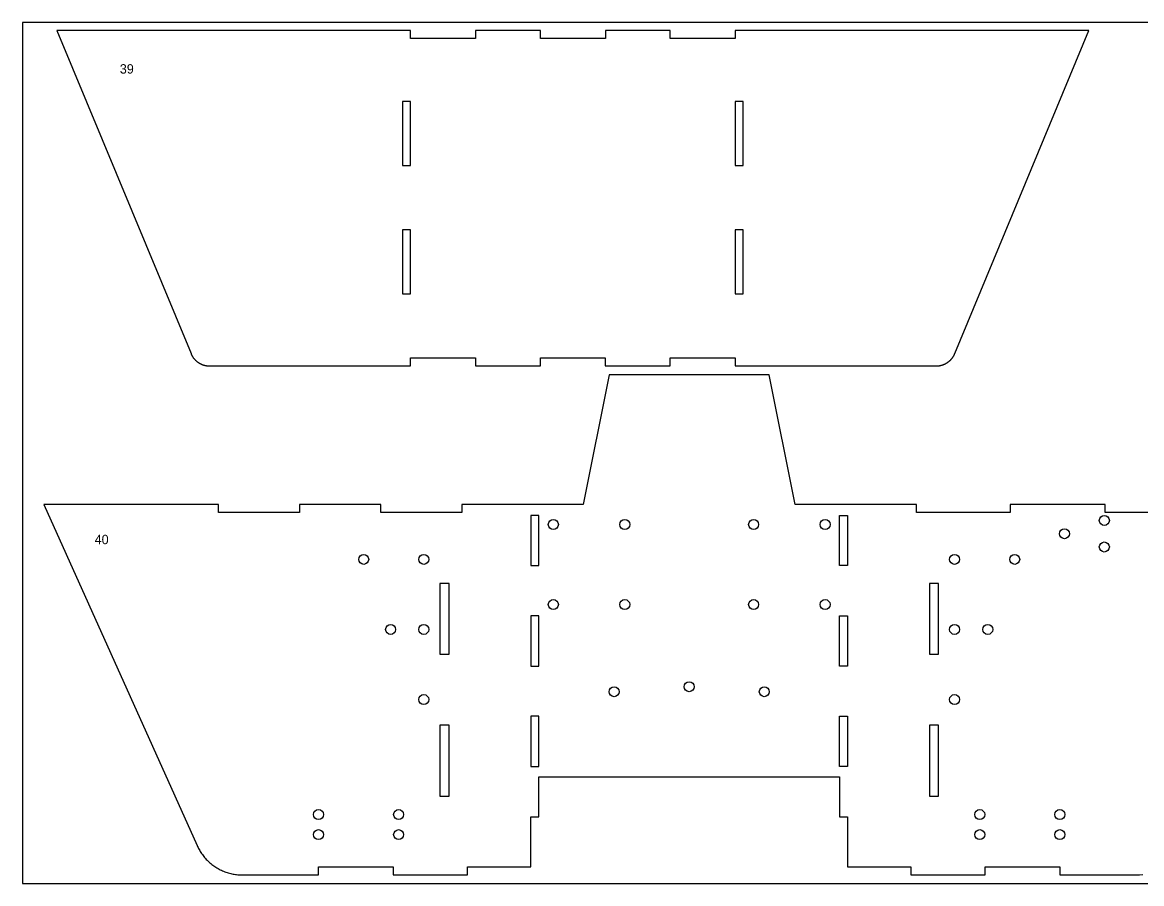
# Model space of a CAD drawing. Header units: inches. Extents: x -1244 to -570, y -2074 to -1714.
# Drawn here: x -905.7 to -849.8, y -1949.1 to -1906.1 of the extents above; entities that cross this region are included whole.
import ezdxf

# ---------------------------------------------------------------- set-up
doc = ezdxf.new("R2010")
doc.units = ezdxf.units.IN
doc.header["$LTSCALE"] = 0.1
doc.header["$MEASUREMENT"] = 0
doc.layers.add('cockpit', color=1, linetype='Continuous', lineweight=20)
doc.layers.add('pic', color=1, linetype='Continuous')

msp = doc.modelspace()

# ---------------------------------------------------------------- linework, layer by layer
at = {"color": 7, "linetype": 'Continuous', "lineweight": 25}
for points in [[(-883.03853, -1923.27783), (-879.79804, -1923.27783), (-879.79804, -1922.87783), (-876.55901, -1922.87783), (-876.55901, -1923.27783), (-873.31853, -1923.27783), (-873.31853, -1922.87783), (-870.0795, -1922.87783), (-870.0795, -1923.27783), (-860.05094, -1923.27783), (-860.0341, -1923.27777), (-860.0173, -1923.27744), (-860.00054, -1923.27684), (-859.98383, -1923.27597), (-859.96716, -1923.27483), (-859.95054, -1923.27341), (-859.93396, -1923.27173), (-859.91743, -1923.26977), (-859.90094, -1923.26755), (-859.88449, -1923.26505), (-859.86809, -1923.26229), (-859.85174, -1923.25925), (-859.83543, -1923.25595), (-859.81916, -1923.25238), (-859.80294, -1923.24854), (-859.78676, -1923.24443), (-859.77063, -1923.24005), (-859.75454, -1923.23541), (-859.7385, -1923.23049), (-859.72253, -1923.2253), (-859.70663, -1923.21985), (-859.69083, -1923.21413), (-859.67513, -1923.20816), (-859.65954, -1923.20194), (-859.64408, -1923.19548), (-859.62877, -1923.18877), (-859.6136, -1923.18183), (-859.59858, -1923.17465), (-859.58368, -1923.16723), (-859.56892, -1923.15957), (-859.55429, -1923.15168), (-859.53979, -1923.14354), (-859.52542, -1923.13516), (-859.51119, -1923.12654), (-859.49708, -1923.11767), (-859.48311, -1923.10857), (-859.46925, -1923.09921), (-859.45553, -1923.08959), (-859.44194, -1923.07973), (-859.4285, -1923.06964), (-859.41523, -1923.05932), (-859.40213, -1923.04879), (-859.38923, -1923.03804), (-859.37652, -1923.0271), (-859.36402, -1923.01596), (-859.35174, -1923.00464), (-859.33966, -1922.99313), (-859.3278, -1922.98144), (-859.31614, -1922.96955), (-859.30469, -1922.95749), (-859.29345, -1922.94523), (-859.28242, -1922.9328), (-859.27159, -1922.92018), (-859.26097, -1922.90736), (-859.25056, -1922.89436), (-859.24036, -1922.88116), (-859.23036, -1922.86777), (-859.22059, -1922.8542), (-859.21103, -1922.84045), (-859.2017, -1922.82652), (-859.1926, -1922.81243), (-859.18373, -1922.79817), (-859.17509, -1922.78375), (-859.1667, -1922.76918), (-859.15855, -1922.75446), (-859.15065, -1922.73959), (-859.143, -1922.72458), (-859.1356, -1922.70943), (-859.12847, -1922.69415), (-859.1216, -1922.67875), (-859.115, -1922.66322), (-852.41952, -1906.52783), (-870.07853, -1906.52783), (-870.07853, -1906.92783), (-873.31853, -1906.92783), (-873.31853, -1906.52783), (-876.55853, -1906.52783), (-876.55853, -1906.92783), (-879.79853, -1906.92783), (-879.79853, -1906.52783), (-883.03853, -1906.52783), (-883.03853, -1906.92783), (-886.27853, -1906.92783), (-886.27853, -1906.52783), (-903.93753, -1906.52783), (-897.24206, -1922.66322), (-897.23546, -1922.67875), (-897.22859, -1922.69415), (-897.22145, -1922.70943), (-897.21406, -1922.72458), (-897.20641, -1922.73959), (-897.19851, -1922.75446), (-897.19036, -1922.76918), (-897.18196, -1922.78375), (-897.17333, -1922.79817), (-897.16446, -1922.81243), (-897.15535, -1922.82652), (-897.14602, -1922.84045), (-897.13647, -1922.8542), (-897.12669, -1922.86777), (-897.1167, -1922.88116), (-897.1065, -1922.89436), (-897.09608, -1922.90736), (-897.08546, -1922.92018), (-897.07464, -1922.9328), (-897.06361, -1922.94523), (-897.05237, -1922.95749), (-897.04092, -1922.96955), (-897.02926, -1922.98144), (-897.01739, -1922.99313), (-897.00532, -1923.00464), (-896.99303, -1923.01596), (-896.98054, -1923.0271), (-896.96783, -1923.03804), (-896.95492, -1923.04879), (-896.94183, -1923.05932), (-896.92855, -1923.06964), (-896.91512, -1923.07973), (-896.90153, -1923.08959), (-896.8878, -1923.09921), (-896.87395, -1923.10857), (-896.85997, -1923.11767), (-896.84587, -1923.12654), (-896.83163, -1923.13516), (-896.81727, -1923.14354), (-896.80277, -1923.15168), (-896.78814, -1923.15957), (-896.77337, -1923.16723), (-896.75848, -1923.17465), (-896.74345, -1923.18183), (-896.72829, -1923.18877), (-896.71297, -1923.19548), (-896.69752, -1923.20194), (-896.68193, -1923.20816), (-896.66623, -1923.21413), (-896.65042, -1923.21985), (-896.63453, -1923.2253), (-896.61856, -1923.23049), (-896.60252, -1923.23541), (-896.58643, -1923.24005), (-896.5703, -1923.24443), (-896.55412, -1923.24854), (-896.5379, -1923.25238), (-896.52163, -1923.25595), (-896.50532, -1923.25925), (-896.48896, -1923.26229), (-896.47256, -1923.26505), (-896.45612, -1923.26755), (-896.43963, -1923.26977), (-896.4231, -1923.27173), (-896.40652, -1923.27341), (-896.3899, -1923.27483), (-896.37323, -1923.27597), (-896.35652, -1923.27684), (-896.33976, -1923.27744), (-896.32296, -1923.27777), (-896.30611, -1923.27783), (-886.27756, -1923.27783), (-886.27756, -1922.87783), (-883.03853, -1922.87783)], [(-886.27756, -1913.27347), (-886.27756, -1910.07201), (-886.67781, -1910.07201), (-886.67781, -1913.27347)], [(-870.0795, -1913.27347), (-869.67925, -1913.27347), (-869.67925, -1910.07201), (-870.0795, -1910.07201)], [(-886.27756, -1919.67638), (-886.27756, -1916.47492), (-886.67781, -1916.47492), (-886.67781, -1919.67638)], [(-870.0795, -1919.67638), (-869.67925, -1919.67638), (-869.67925, -1916.47492), (-870.0795, -1916.47492)], [(-880.27199, -1933.24781), (-879.87199, -1933.24781), (-879.87199, -1930.74052), (-880.27199, -1930.74052)], [(-864.87199, -1930.74052), (-864.47199, -1930.74052), (-864.47199, -1933.24781), (-864.87199, -1933.24781)], [(-884.81639, -1937.67152), (-884.36059, -1937.67152), (-884.36059, -1934.13152), (-884.81639, -1934.13152)], [(-860.38339, -1937.67152), (-859.92759, -1937.67152), (-859.92759, -1934.13152), (-860.38339, -1934.13152)], [(-880.27199, -1938.26169), (-879.87199, -1938.26169), (-879.87199, -1935.75441), (-880.27199, -1935.75441)], [(-864.87199, -1935.75441), (-864.47199, -1935.75441), (-864.47199, -1938.26169), (-864.87199, -1938.26169)], [(-880.27199, -1943.27627), (-879.87199, -1943.27627), (-879.87199, -1940.76898), (-880.27199, -1940.76898)], [(-864.87199, -1940.76898), (-864.47199, -1940.76898), (-864.47199, -1943.27627), (-864.87199, -1943.27627)], [(-884.81639, -1944.75152), (-884.36059, -1944.75152), (-884.36059, -1941.21152), (-884.81639, -1941.21152)], [(-859.92759, -1944.75152), (-859.92759, -1941.21152), (-860.38339, -1941.21152), (-860.38339, -1944.75152)]]:
    msp.add_lwpolyline(points, close=True, dxfattribs=at)
msp.add_lwpolyline([(-846.87128, -1930.59152), (-851.6069, -1930.59152), (-851.6069, -1930.19152), (-856.34252, -1930.19152), (-856.34252, -1930.59152), (-861.02255, -1930.59152), (-861.02255, -1930.19152), (-867.07518, -1930.19152), (-868.37199, -1923.71966), (-876.37199, -1923.71966), (-877.66881, -1930.19152), (-883.72144, -1930.19152), (-883.72144, -1930.59152), (-887.77229, -1930.59152), (-887.77229, -1930.19152), (-891.82314, -1930.19152), (-891.82314, -1930.59152), (-895.87399, -1930.59152), (-895.87399, -1930.19152), (-904.59293, -1930.19152), (-896.94296, -1947.21528), (-896.91888, -1947.26785), (-896.8934, -1947.3202), (-896.86653, -1947.37227), (-896.83826, -1947.424), (-896.80862, -1947.47533), (-896.77759, -1947.52623), (-896.7452, -1947.57663), (-896.71144, -1947.62648), (-896.67633, -1947.67572), (-896.63986, -1947.72431), (-896.60206, -1947.77219), (-896.56292, -1947.81931), (-896.52246, -1947.86559), (-896.48072, -1947.911), (-896.43773, -1947.95549), (-896.39354, -1947.99901), (-896.34818, -1948.04152), (-896.30168, -1948.08297), (-896.2541, -1948.12331), (-896.20546, -1948.16252), (-896.1558, -1948.20053), (-896.10515, -1948.2373), (-896.05357, -1948.27279), (-896.00108, -1948.30696), (-895.94775, -1948.33976), (-895.89364, -1948.37118), (-895.83879, -1948.40119), (-895.78328, -1948.4298), (-895.72714, -1948.45696), (-895.67044, -1948.48269), (-895.61324, -1948.50694), (-895.55559, -1948.52972), (-895.49755, -1948.55099), (-895.43917, -1948.57076), (-895.38051, -1948.58899), (-895.32163, -1948.60568), (-895.2626, -1948.62084), (-895.20347, -1948.63448), (-895.14428, -1948.64662), (-895.08509, -1948.65727), (-895.02596, -1948.66645), (-894.96693, -1948.67418), (-894.90805, -1948.68046), (-894.84938, -1948.68533), (-894.79097, -1948.68878), (-894.73287, -1948.69084), (-894.67513, -1948.69152), (-890.87128, -1948.69152), (-890.87128, -1948.29152), (-887.15264, -1948.29152), (-887.15264, -1948.69152), (-883.43399, -1948.69152), (-883.43399, -1948.29152), (-880.27199, -1948.29152), (-880.27199, -1945.78355), (-879.87199, -1945.78355), (-879.87199, -1943.79152), (-864.87199, -1943.79152), (-864.87199, -1945.78355), (-864.47199, -1945.78355), (-864.47199, -1948.29152), (-861.30999, -1948.29152), (-861.30999, -1948.69152), (-857.59135, -1948.69152), (-857.59135, -1948.29152), (-853.87271, -1948.29152), (-853.87271, -1948.69152), (-850.06886, -1948.69152), (-849.89399, -1948.68526), (-849.71972, -1948.6652)], dxfattribs=at)
for centre in [(-879.15449, -1931.19152), (-875.58949, -1931.19152), (-869.15449, -1931.19152), (-865.58949, -1931.19152), (-851.64755, -1930.98829), (-853.64155, -1931.6524), (-851.64755, -1932.31652), (-888.622, -1932.93344), (-885.622, -1932.93344), (-859.12198, -1932.93344), (-856.12198, -1932.93344), (-879.15449, -1935.19152), (-875.58949, -1935.19152), (-869.15449, -1935.19152), (-865.58949, -1935.19152), (-887.27647, -1936.43344), (-885.622, -1936.43344), (-859.12198, -1936.43344), (-857.46751, -1936.43344), (-876.12199, -1939.54152), (-872.37199, -1939.29152), (-868.62199, -1939.54152), (-885.622, -1939.93344), (-859.12198, -1939.93344), (-890.87699, -1945.67752), (-886.87699, -1945.67752), (-857.86699, -1945.67752), (-853.86699, -1945.67752), (-890.87699, -1946.67752), (-886.87699, -1946.67752), (-857.86699, -1946.67752), (-853.86699, -1946.67752)]:
    msp.add_circle(centre, 0.25, dxfattribs=at)
at = {"layer": 'pic', "color": 1}
msp.add_lwpolyline([(-905.6606, -1949.1234), (-792.1606, -1949.1234), (-792.1606, -1906.1234), (-905.6606, -1906.1234)], close=True, dxfattribs=at)

# ---------------------------------------------------------------- texts
at = {"layer": 'cockpit', "lineweight": 100}
for s, p in [('39', (-900.79673, -1908.68082)), ('40', (-902.05128, -1932.17667))]:
    msp.add_text(s, height=0.468379, dxfattribs=at).set_placement(p)

doc.saveas('drawing.dxf')
